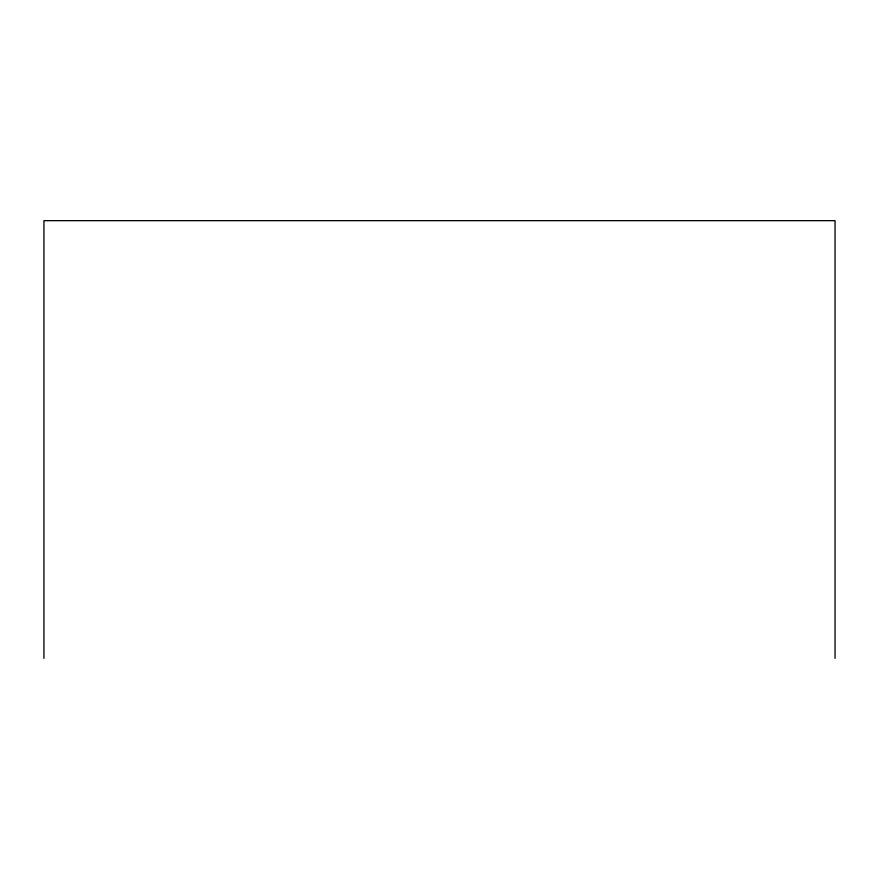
<?xml version="1.0" encoding="UTF-8"?>
<svg xmlns="http://www.w3.org/2000/svg" width="879" height="879" viewBox="0 0 879 879"><rect width="100%" height="100%" fill="white"/><g stroke="black" fill="none" stroke-linecap="round" stroke-linejoin="round"><path stroke-width="1.32" d="M835.05 658.338L835.05 220.662L43.95 220.662L43.95 658.338"/></g></svg>
